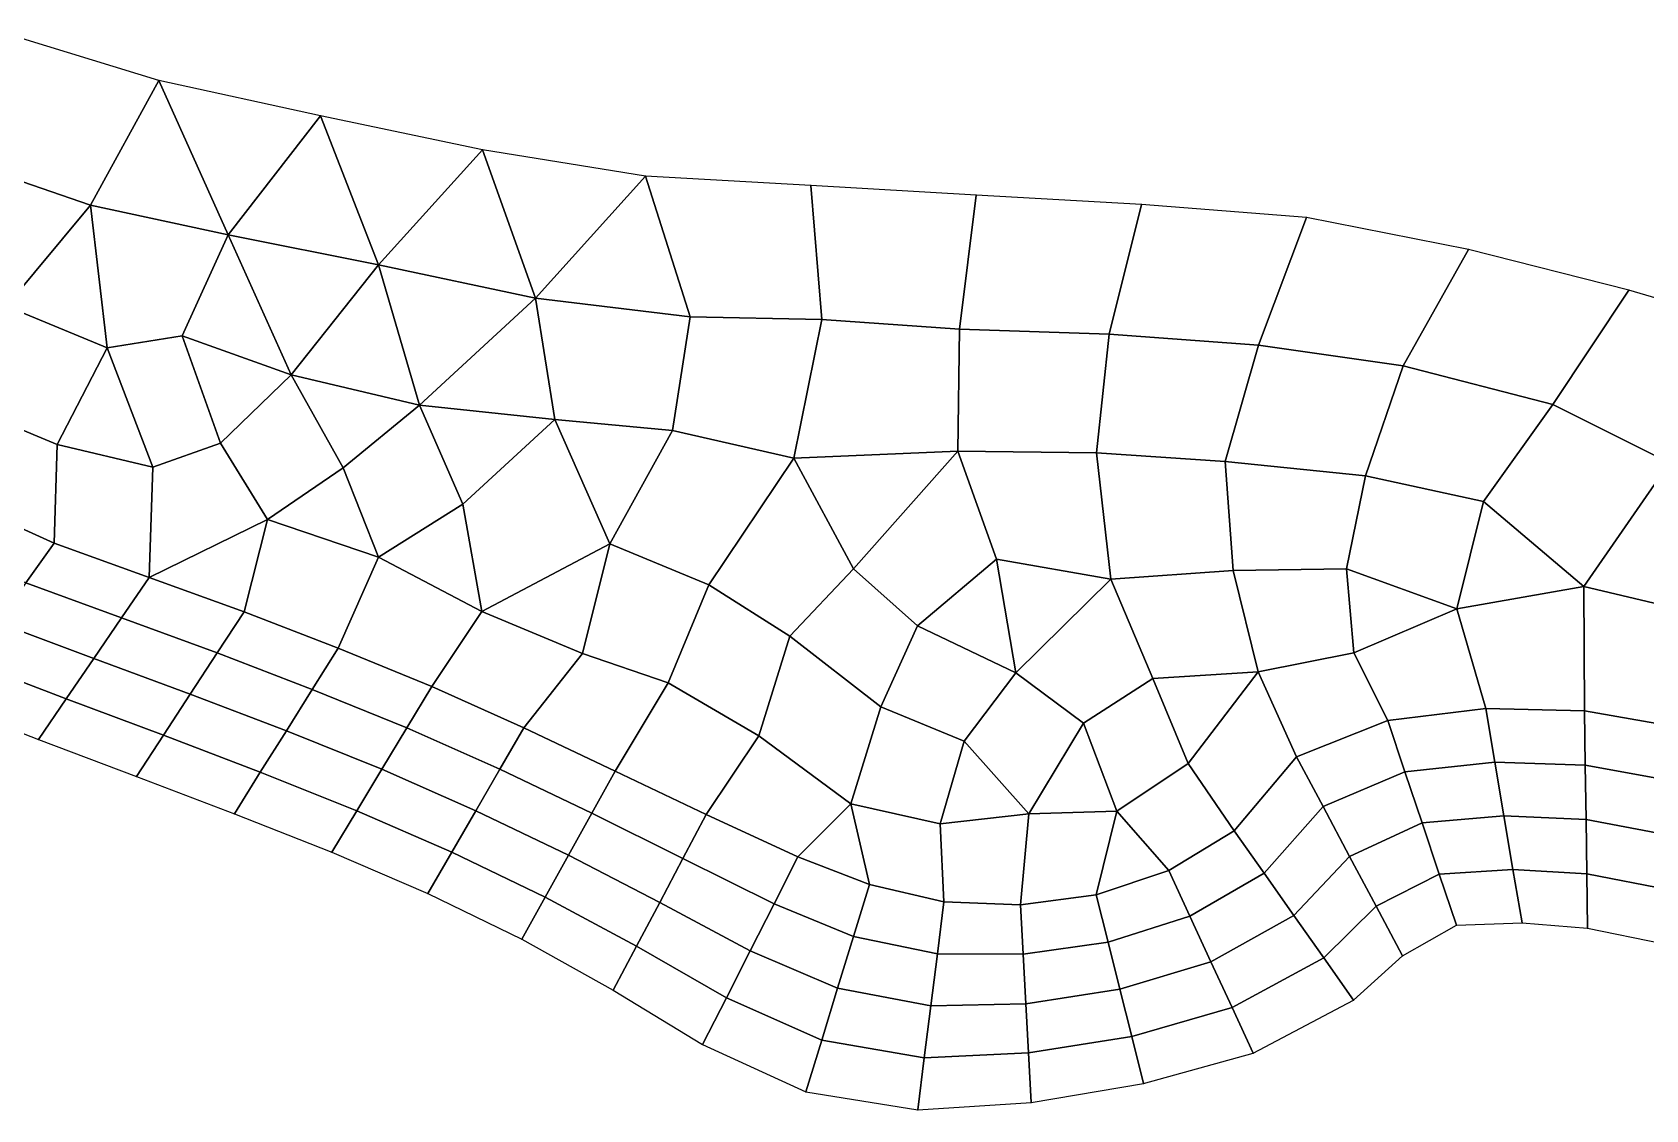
# Model space of a CAD drawing. Extents: x 391089 to 406232, y 6461839 to 6471033.
# Drawn here: x 405773.6 to 405998, y 6470357.4 to 6470507.3 of the extents above; entities that cross this region are included whole.
import ezdxf

# ---------------------------------------------------------------- set-up
doc = ezdxf.new("R2010")
doc.units = 0
for name, color, linetype in [('MESH_BOUND', 25, 'CONTINUOUS'), ('MESH_ELEMS', 18, 'CONTINUOUS'), ('MESH_NODES', 18, 'CONTINUOUS')]:
    doc.layers.add(name, color=color, linetype=linetype)

msp = doc.modelspace()

# ---------------------------------------------------------------- linework, layer by layer
at = {"layer": 'MESH_BOUND', "color": 25}
for points in [[(405791.205, 6470500.58, 5.008), (405769.293, 6470507.28, 5.465)], [(405813.691, 6470495.64, 5.961), (405791.205, 6470500.58, 5.008)], [(405836.223, 6470490.92, 5.93), (405813.691, 6470495.64, 5.961)], [(405858.919, 6470487.26, 6.563), (405836.223, 6470490.92, 5.93)], [(405881.904, 6470485.95, 6.595), (405858.919, 6470487.26, 6.563)], [(405904.888, 6470484.64, 6.351), (405881.904, 6470485.95, 6.595)], [(405927.873, 6470483.32, 6.419), (405904.888, 6470484.64, 6.351)], [(405950.825, 6470481.53, 6.682), (405927.873, 6470483.32, 6.419)], [(405973.339, 6470477.06, 6.619), (405950.825, 6470481.53, 6.682)], [(405995.659, 6470471.41, 6.475), (405973.339, 6470477.06, 6.619)], [(406017.719, 6470464.91, 5.867), (405995.659, 6470471.41, 6.475)], [(405760.948, 6470414.19, 5.067), (405774.511, 6470408.92, 5.143)], [(405774.511, 6470408.92, 5.143), (405788.125, 6470403.79, 4.776)], [(405788.125, 6470403.79, 4.776), (405801.724, 6470398.61, 4.148)], [(405801.724, 6470398.61, 4.148), (405815.26, 6470393.27, 4.168)], [(405815.26, 6470393.27, 4.168), (405828.625, 6470387.53, 5.44)], [(405828.625, 6470387.53, 5.44), (405841.701, 6470381.15, 5.386)], [(405964.17, 6470378.82, 5.241), (405971.673, 6470383.1, 5.591)], [(405971.673, 6470383.1, 5.591), (405980.795, 6470383.42, 5.748)], [(405980.795, 6470383.42, 5.748), (405989.908, 6470382.7, 5.484)], [(405989.908, 6470382.7, 5.484), (406000.34, 6470380.54, 5.011)], [(405841.701, 6470381.15, 5.386), (405854.405, 6470374.06, 5.903)], [(405957.379, 6470372.7, 5.236), (405964.17, 6470378.82, 5.241)], [(405854.405, 6470374.06, 5.903), (405866.835, 6470366.5, 5.403)], [(405943.418, 6470365.3, 3.596), (405957.379, 6470372.7, 5.236)], [(405866.835, 6470366.5, 5.403), (405881.194, 6470359.92, 4.02)], [(405928.164, 6470361.07, 3.514), (405943.418, 6470365.3, 3.596)], [(405881.194, 6470359.92, 4.02), (405896.753, 6470357.44, 3.373)], [(405912.539, 6470358.46, 3.58), (405928.164, 6470361.07, 3.514)], [(405896.753, 6470357.44, 3.373), (405912.539, 6470358.46, 3.58)]]:
    msp.add_polyline3d(points, dxfattribs=at)
at = {"layer": 'MESH_ELEMS', "color": 178}
for points in [[(405781.721, 6470483.25, 5.442), (405791.205, 6470500.58, 5.008), (405769.293, 6470507.28, 5.465), (405762.598, 6470489.84, 5.406)], [(405781.721, 6470483.25, 5.442), (405800.852, 6470479.11, 4.951), (405791.205, 6470500.58, 5.008), (405781.721, 6470483.25, 5.442)], [(405800.852, 6470479.11, 4.951), (405813.691, 6470495.64, 5.961), (405791.205, 6470500.58, 5.008), (405800.852, 6470479.11, 4.951)], [(405813.691, 6470495.64, 5.961), (405800.852, 6470479.11, 4.951), (405821.762, 6470474.95, 5.524), (405813.691, 6470495.64, 5.961)], [(405821.762, 6470474.95, 5.524), (405836.223, 6470490.92, 5.93), (405813.691, 6470495.64, 5.961), (405821.762, 6470474.95, 5.524)], [(405836.223, 6470490.92, 5.93), (405821.762, 6470474.95, 5.524), (405843.589, 6470470.32, 5.378), (405836.223, 6470490.92, 5.93)], [(405836.223, 6470490.92, 5.93), (405843.589, 6470470.32, 5.378), (405858.919, 6470487.26, 6.563), (405836.223, 6470490.92, 5.93)], [(405770.031, 6470469.21, 5.4), (405781.721, 6470483.25, 5.442), (405762.598, 6470489.84, 5.406), (405751.522, 6470471.23, 5.444)], [(405843.589, 6470470.32, 5.378), (405865.107, 6470467.72, 5.481), (405858.919, 6470487.26, 6.563), (405843.589, 6470470.32, 5.378)], [(405881.904, 6470485.95, 6.595), (405858.919, 6470487.26, 6.563), (405865.107, 6470467.72, 5.481), (405883.403, 6470467.32, 5.276)], [(405904.888, 6470484.64, 6.351), (405881.904, 6470485.95, 6.595), (405883.403, 6470467.32, 5.276), (405902.567, 6470465.98, 5.557)], [(405923.381, 6470465.3, 5.528), (405927.873, 6470483.32, 6.419), (405904.888, 6470484.64, 6.351), (405902.567, 6470465.98, 5.557)], [(405944.155, 6470463.77, 5.378), (405950.825, 6470481.53, 6.682), (405927.873, 6470483.32, 6.419), (405923.381, 6470465.3, 5.528)], [(405781.721, 6470483.25, 5.442), (405770.031, 6470469.21, 5.4), (405784.057, 6470463.41, 5.379), (405781.721, 6470483.25, 5.442)], [(405794.488, 6470465.07, 5.283), (405800.852, 6470479.11, 4.951), (405781.721, 6470483.25, 5.442), (405784.057, 6470463.41, 5.379)], [(405964.285, 6470460.91, 5.51), (405973.339, 6470477.06, 6.619), (405950.825, 6470481.53, 6.682), (405944.155, 6470463.77, 5.378)], [(405800.852, 6470479.11, 4.951), (405794.488, 6470465.07, 5.283), (405809.64, 6470459.65, 4.986), (405800.852, 6470479.11, 4.951)], [(405809.64, 6470459.65, 4.986), (405821.762, 6470474.95, 5.524), (405800.852, 6470479.11, 4.951), (405809.64, 6470459.65, 4.986)], [(405973.339, 6470477.06, 6.619), (405964.285, 6470460.91, 5.51), (405985.097, 6470455.51, 5.692), (405995.659, 6470471.41, 6.475)], [(405821.762, 6470474.95, 5.524), (405809.64, 6470459.65, 4.986), (405827.496, 6470455.42, 4.974), (405821.762, 6470474.95, 5.524)], [(405843.589, 6470470.32, 5.378), (405821.762, 6470474.95, 5.524), (405827.496, 6470455.42, 4.974), (405843.589, 6470470.32, 5.378)], [(405846.3, 6470453.42, 5.225), (405843.589, 6470470.32, 5.378), (405827.496, 6470455.42, 4.974), (405846.3, 6470453.42, 5.225)], [(405865.107, 6470467.72, 5.481), (405843.589, 6470470.32, 5.378), (405846.3, 6470453.42, 5.225), (405862.671, 6470451.89, 5.574)], [(406001.301, 6470447.39, 5.853), (406017.719, 6470464.91, 5.867), (405995.659, 6470471.41, 6.475), (405985.097, 6470455.51, 5.692)], [(405777.106, 6470449.93, 5.479), (405784.057, 6470463.41, 5.379), (405770.031, 6470469.21, 5.4), (405763.596, 6470455.57, 5.577)], [(405883.403, 6470467.32, 5.276), (405865.107, 6470467.72, 5.481), (405862.671, 6470451.89, 5.574), (405879.524, 6470448.06, 5.613)], [(405902.354, 6470449.04, 5.562), (405902.567, 6470465.98, 5.557), (405883.403, 6470467.32, 5.276), (405879.524, 6470448.06, 5.613)], [(405921.603, 6470448.81, 5.226), (405923.381, 6470465.3, 5.528), (405902.567, 6470465.98, 5.557), (405902.354, 6470449.04, 5.562)], [(405784.057, 6470463.41, 5.379), (405777.106, 6470449.93, 5.479), (405790.39, 6470446.79, 5.477), (405784.057, 6470463.41, 5.379)], [(405794.488, 6470465.07, 5.283), (405784.057, 6470463.41, 5.379), (405790.39, 6470446.79, 5.477), (405799.794, 6470450.16, 5.245)], [(405794.488, 6470465.07, 5.283), (405799.794, 6470450.16, 5.245), (405809.64, 6470459.65, 4.986), (405794.488, 6470465.07, 5.283)], [(405939.516, 6470447.6, 5.414), (405944.155, 6470463.77, 5.378), (405923.381, 6470465.3, 5.528), (405921.603, 6470448.81, 5.226)], [(405959.013, 6470445.59, 5.643), (405964.285, 6470460.91, 5.51), (405944.155, 6470463.77, 5.378), (405939.516, 6470447.6, 5.414)], [(405975.44, 6470442.04, 5.081), (405985.097, 6470455.51, 5.692), (405964.285, 6470460.91, 5.51), (405959.013, 6470445.59, 5.643)], [(405816.853, 6470446.72, 5.225), (405809.64, 6470459.65, 4.986), (405799.794, 6470450.16, 5.245), (405806.352, 6470439.51, 5.021)], [(405816.853, 6470446.72, 5.225), (405827.496, 6470455.42, 4.974), (405809.64, 6470459.65, 4.986), (405816.853, 6470446.72, 5.225)], [(405777.106, 6470449.93, 5.479), (405763.596, 6470455.57, 5.577), (405763.875, 6470442.02, 5.726), (405776.665, 6470436.25, 5.562)], [(405833.479, 6470441.65, 5.359), (405827.496, 6470455.42, 4.974), (405816.853, 6470446.72, 5.225), (405821.782, 6470434.29, 5.155)], [(405827.496, 6470455.42, 4.974), (405833.479, 6470441.65, 5.359), (405846.3, 6470453.42, 5.225), (405827.496, 6470455.42, 4.974)], [(405989.403, 6470430.21, 4.877), (406001.301, 6470447.39, 5.853), (405985.097, 6470455.51, 5.692), (405975.44, 6470442.04, 5.081)], [(405833.479, 6470441.65, 5.359), (405836.132, 6470426.72, 5.501), (405853.942, 6470436.15, 5.273), (405846.3, 6470453.42, 5.225)], [(405846.3, 6470453.42, 5.225), (405853.942, 6470436.15, 5.273), (405862.671, 6470451.89, 5.574), (405846.3, 6470453.42, 5.225)], [(405862.671, 6470451.89, 5.574), (405853.942, 6470436.15, 5.273), (405867.73, 6470430.44, 5.507), (405879.524, 6470448.06, 5.613)], [(405790.39, 6470446.79, 5.477), (405777.106, 6470449.93, 5.479), (405776.665, 6470436.25, 5.562), (405789.871, 6470431.47, 5.554)], [(405806.352, 6470439.51, 5.021), (405799.794, 6470450.16, 5.245), (405790.39, 6470446.79, 5.477), (405789.871, 6470431.47, 5.554)], [(405887.828, 6470432.67, 5.58), (405879.524, 6470448.06, 5.613), (405867.73, 6470430.44, 5.507), (405878.969, 6470423.29, 5.771)], [(405879.524, 6470448.06, 5.613), (405887.828, 6470432.67, 5.58), (405902.354, 6470449.04, 5.562), (405879.524, 6470448.06, 5.613)], [(405907.697, 6470434.02, 5.458), (405902.354, 6470449.04, 5.562), (405887.828, 6470432.67, 5.58), (405896.741, 6470424.74, 5.771)], [(405907.697, 6470434.02, 5.458), (405923.604, 6470431.24, 5.525), (405921.603, 6470448.81, 5.226), (405902.354, 6470449.04, 5.562)], [(405939.516, 6470447.6, 5.414), (405921.603, 6470448.81, 5.226), (405923.604, 6470431.24, 5.525), (405940.626, 6470432.44, 5.833)], [(405959.013, 6470445.59, 5.643), (405939.516, 6470447.6, 5.414), (405940.626, 6470432.44, 5.833), (405956.395, 6470432.66, 5.736)], [(406001.301, 6470447.39, 5.853), (405989.403, 6470430.21, 4.877), (406007.026, 6470426.01, 5.918), (406001.301, 6470447.39, 5.853)], [(405821.782, 6470434.29, 5.155), (405816.853, 6470446.72, 5.225), (405806.352, 6470439.51, 5.021), (405821.782, 6470434.29, 5.155)], [(405975.44, 6470442.04, 5.081), (405959.013, 6470445.59, 5.643), (405956.395, 6470432.66, 5.736), (405971.736, 6470427.11, 5.988)], [(405763.875, 6470442.02, 5.726), (405759.789, 6470436.47, 5.763), (405772.736, 6470430.73, 5.694), (405776.665, 6470436.25, 5.562)], [(405821.782, 6470434.29, 5.155), (405836.132, 6470426.72, 5.501), (405833.479, 6470441.65, 5.359), (405821.782, 6470434.29, 5.155)], [(405975.44, 6470442.04, 5.081), (405971.736, 6470427.11, 5.988), (405989.403, 6470430.21, 4.877), (405975.44, 6470442.04, 5.081)], [(405789.871, 6470431.47, 5.554), (405803.078, 6470426.69, 5.412), (405806.352, 6470439.51, 5.021), (405789.871, 6470431.47, 5.554)], [(405816.186, 6470421.65, 5.658), (405821.782, 6470434.29, 5.155), (405806.352, 6470439.51, 5.021), (405803.078, 6470426.69, 5.412)], [(405776.665, 6470436.25, 5.562), (405772.736, 6470430.73, 5.694), (405786.031, 6470425.83, 5.93), (405789.871, 6470431.47, 5.554)], [(405821.782, 6470434.29, 5.155), (405816.186, 6470421.65, 5.658), (405829.166, 6470416.29, 5.886), (405836.132, 6470426.72, 5.501)], [(405836.132, 6470426.72, 5.501), (405850.125, 6470420.9, 5.933), (405853.942, 6470436.15, 5.273), (405836.132, 6470426.72, 5.501)], [(405867.73, 6470430.44, 5.507), (405853.942, 6470436.15, 5.273), (405850.125, 6470420.9, 5.933), (405862.051, 6470416.82, 6.015)], [(405896.741, 6470424.74, 5.771), (405910.407, 6470418.21, 5.991), (405907.697, 6470434.02, 5.458), (405896.741, 6470424.74, 5.771)], [(405907.697, 6470434.02, 5.458), (405910.407, 6470418.21, 5.991), (405923.604, 6470431.24, 5.525), (405907.697, 6470434.02, 5.458)], [(405878.969, 6470423.29, 5.771), (405891.607, 6470413.47, 6.286), (405896.741, 6470424.74, 5.771), (405887.828, 6470432.67, 5.58)], [(405940.626, 6470432.44, 5.833), (405923.604, 6470431.24, 5.525), (405929.472, 6470417.42, 5.945), (405944.125, 6470418.33, 5.803)], [(405957.427, 6470420.98, 5.736), (405956.395, 6470432.66, 5.736), (405940.626, 6470432.44, 5.833), (405944.125, 6470418.33, 5.803)], [(405971.736, 6470427.11, 5.988), (405956.395, 6470432.66, 5.736), (405957.427, 6470420.98, 5.736), (405971.736, 6470427.11, 5.988)], [(405772.736, 6470430.73, 5.694), (405768.806, 6470425.22, 4.878), (405782.191, 6470420.19, 4.724), (405786.031, 6470425.83, 5.93)], [(405789.871, 6470431.47, 5.554), (405786.031, 6470425.83, 5.93), (405799.34, 6470420.96, 5.753), (405803.078, 6470426.69, 5.412)], [(405878.969, 6470423.29, 5.771), (405867.73, 6470430.44, 5.507), (405862.051, 6470416.82, 6.015), (405874.659, 6470409.44, 6.334)], [(405910.407, 6470418.21, 5.991), (405919.817, 6470411.18, 6.126), (405929.472, 6470417.42, 5.945), (405923.604, 6470431.24, 5.525)], [(405989.48, 6470412.93, 5.776), (405989.403, 6470430.21, 4.877), (405971.736, 6470427.11, 5.988), (405975.741, 6470413.23, 6.064)], [(406007.026, 6470426.01, 5.918), (405989.403, 6470430.21, 4.877), (405989.48, 6470412.93, 5.776), (406004.036, 6470410.37, 5.577)], [(405768.806, 6470425.22, 4.878), (405764.877, 6470419.71, 2.225), (405778.351, 6470414.56, 2.93), (405782.191, 6470420.19, 4.724)], [(405786.031, 6470425.83, 5.93), (405782.191, 6470420.19, 4.724), (405795.601, 6470415.24, 5.328), (405799.34, 6470420.96, 5.753)], [(405803.078, 6470426.69, 5.412), (405799.34, 6470420.96, 5.753), (405812.57, 6470415.89, 5.559), (405816.186, 6470421.65, 5.658)], [(405841.975, 6470410.53, 6.043), (405850.125, 6470420.9, 5.933), (405836.132, 6470426.72, 5.501), (405829.166, 6470416.29, 5.886)], [(405971.736, 6470427.11, 5.988), (405957.427, 6470420.98, 5.736), (405962.139, 6470411.55, 5.369), (405975.741, 6470413.23, 6.064)], [(405891.607, 6470413.47, 6.286), (405878.969, 6470423.29, 5.771), (405874.659, 6470409.44, 6.334), (405887.48, 6470400, 5.884)], [(405903.236, 6470408.7, 6.128), (405910.407, 6470418.21, 5.991), (405896.741, 6470424.74, 5.771), (405891.607, 6470413.47, 6.286)], [(405799.34, 6470420.96, 5.753), (405795.601, 6470415.24, 5.328), (405808.955, 6470410.13, 4.642), (405812.57, 6470415.89, 5.559)], [(405816.186, 6470421.65, 5.658), (405812.57, 6470415.89, 5.559), (405825.69, 6470410.54, 5.867), (405829.166, 6470416.29, 5.886)], [(405854.671, 6470404.53, 6.337), (405862.051, 6470416.82, 6.015), (405850.125, 6470420.9, 5.933), (405841.975, 6470410.53, 6.043)], [(405962.139, 6470411.55, 5.369), (405957.427, 6470420.98, 5.736), (405944.125, 6470418.33, 5.803), (405949.45, 6470406.53, 6.245)], [(405764.877, 6470419.71, 2.225), (405760.948, 6470414.19, 5.067), (405774.511, 6470408.92, 5.143), (405778.351, 6470414.56, 2.93)], [(405782.191, 6470420.19, 4.724), (405778.351, 6470414.56, 2.93), (405791.863, 6470409.51, 3.015), (405795.601, 6470415.24, 5.328)], [(405944.125, 6470418.33, 5.803), (405929.472, 6470417.42, 5.945), (405934.37, 6470405.59, 6.42), (405944.125, 6470418.33, 5.803)], [(405934.37, 6470405.59, 6.42), (405940.768, 6470396.21, 6.319), (405949.45, 6470406.53, 6.245), (405944.125, 6470418.33, 5.803)], [(405829.166, 6470416.29, 5.886), (405825.69, 6470410.54, 5.867), (405838.637, 6470404.78, 5.981), (405841.975, 6470410.53, 6.043)], [(405867.349, 6470398.49, 5.826), (405874.659, 6470409.44, 6.334), (405862.051, 6470416.82, 6.015), (405854.671, 6470404.53, 6.337)], [(405903.236, 6470408.7, 6.128), (405912.189, 6470398.61, 5.92), (405919.817, 6470411.18, 6.126), (405910.407, 6470418.21, 5.991)], [(405919.817, 6470411.18, 6.126), (405924.45, 6470398.98, 6.233), (405934.37, 6470405.59, 6.42), (405929.472, 6470417.42, 5.945)], [(405778.351, 6470414.56, 2.93), (405774.511, 6470408.92, 5.143), (405788.125, 6470403.79, 4.776), (405791.863, 6470409.51, 3.015)], [(405795.601, 6470415.24, 5.328), (405791.863, 6470409.51, 3.015), (405805.339, 6470404.37, 2.942), (405808.955, 6470410.13, 4.642)], [(405812.57, 6470415.89, 5.559), (405808.955, 6470410.13, 4.642), (405822.213, 6470404.78, 4.281), (405825.69, 6470410.54, 5.867)], [(405903.236, 6470408.7, 6.128), (405891.607, 6470413.47, 6.286), (405887.48, 6470400, 5.884), (405899.894, 6470397.19, 5.711)], [(405962.139, 6470411.55, 5.369), (405949.45, 6470406.53, 6.245), (405953.13, 6470399.6, 5.394), (405964.522, 6470404.44, 6.208)], [(405975.741, 6470413.23, 6.064), (405962.139, 6470411.55, 5.369), (405964.522, 6470404.44, 6.208), (405977.005, 6470405.78, 6.219)], [(405989.48, 6470412.93, 5.776), (405975.741, 6470413.23, 6.064), (405977.005, 6470405.78, 6.219), (405989.587, 6470405.38, 5.807)], [(405989.48, 6470412.93, 5.776), (405989.587, 6470405.38, 5.807), (406003.112, 6470402.91, 5.802), (406004.036, 6470410.37, 5.577)], [(405791.863, 6470409.51, 3.015), (405788.125, 6470403.79, 4.776), (405801.724, 6470398.61, 4.148), (405805.339, 6470404.37, 2.942)], [(405808.955, 6470410.13, 4.642), (405805.339, 6470404.37, 2.942), (405818.737, 6470399.03, 3.129), (405822.213, 6470404.78, 4.281)], [(405825.69, 6470410.54, 5.867), (405822.213, 6470404.78, 4.281), (405835.3, 6470399.03, 4.124), (405838.637, 6470404.78, 5.981)], [(405841.975, 6470410.53, 6.043), (405838.637, 6470404.78, 5.981), (405851.428, 6470398.68, 6.152), (405854.671, 6470404.53, 6.337)], [(405880.105, 6470392.61, 6.083), (405887.48, 6470400, 5.884), (405874.659, 6470409.44, 6.334), (405867.349, 6470398.49, 5.826)], [(405924.45, 6470398.98, 6.233), (405919.817, 6470411.18, 6.126), (405912.189, 6470398.61, 5.92), (405924.45, 6470398.98, 6.233)], [(405899.894, 6470397.19, 5.711), (405912.189, 6470398.61, 5.92), (405903.236, 6470408.7, 6.128), (405899.894, 6470397.19, 5.711)], [(405822.213, 6470404.78, 4.281), (405818.737, 6470399.03, 3.129), (405831.962, 6470393.28, 2.868), (405835.3, 6470399.03, 4.124)], [(405838.637, 6470404.78, 5.981), (405835.3, 6470399.03, 4.124), (405848.186, 6470392.84, 4.537), (405851.428, 6470398.68, 6.152)], [(405931.658, 6470390.71, 5.997), (405940.768, 6470396.21, 6.319), (405934.37, 6470405.59, 6.42), (405924.45, 6470398.98, 6.233)], [(405949.45, 6470406.53, 6.245), (405940.768, 6470396.21, 6.319), (405944.921, 6470390.33, 6.071), (405953.13, 6470399.6, 5.394)], [(405977.005, 6470405.78, 6.219), (405964.522, 6470404.44, 6.208), (405966.906, 6470397.32, 3.863), (405978.268, 6470398.33, 4.609)], [(405989.587, 6470405.38, 5.807), (405977.005, 6470405.78, 6.219), (405978.268, 6470398.33, 4.609), (405989.694, 6470397.82, 3.731)], [(405989.587, 6470405.38, 5.807), (405989.694, 6470397.82, 3.731), (406002.188, 6470395.45, 3.869), (406003.112, 6470402.91, 5.802)], [(405805.339, 6470404.37, 2.942), (405801.724, 6470398.61, 4.148), (405815.26, 6470393.27, 4.168), (405818.737, 6470399.03, 3.129)], [(405854.671, 6470404.53, 6.337), (405851.428, 6470398.68, 6.152), (405864.113, 6470392.38, 5.846), (405867.349, 6470398.49, 5.826)], [(405964.522, 6470404.44, 6.208), (405953.13, 6470399.6, 5.394), (405956.81, 6470392.67, 2.537), (405966.906, 6470397.32, 3.863)], [(405818.737, 6470399.03, 3.129), (405815.26, 6470393.27, 4.168), (405828.625, 6470387.53, 5.44), (405831.962, 6470393.28, 2.868)], [(405835.3, 6470399.03, 4.124), (405831.962, 6470393.28, 2.868), (405844.944, 6470386.99, 2.664), (405848.186, 6470392.84, 4.537)], [(405851.428, 6470398.68, 6.152), (405848.186, 6470392.84, 4.537), (405860.877, 6470386.27, 4.549), (405864.113, 6470392.38, 5.846)], [(405867.349, 6470398.49, 5.826), (405864.113, 6470392.38, 5.846), (405876.787, 6470386.08, 6.026), (405880.105, 6470392.61, 6.083)], [(405880.105, 6470392.61, 6.083), (405890.044, 6470388.76, 5.946), (405887.48, 6470400, 5.884), (405880.105, 6470392.61, 6.083)], [(405890.044, 6470388.76, 5.946), (405900.398, 6470386.34, 5.959), (405899.894, 6470397.19, 5.711), (405887.48, 6470400, 5.884)], [(405899.894, 6470397.19, 5.711), (405900.398, 6470386.34, 5.959), (405911.031, 6470385.93, 6.216), (405912.189, 6470398.61, 5.92)], [(405921.576, 6470387.32, 5.908), (405924.45, 6470398.98, 6.233), (405912.189, 6470398.61, 5.92), (405911.031, 6470385.93, 6.216)], [(405924.45, 6470398.98, 6.233), (405921.576, 6470387.32, 5.908), (405931.658, 6470390.71, 5.997), (405924.45, 6470398.98, 6.233)], [(405953.13, 6470399.6, 5.394), (405944.921, 6470390.33, 6.071), (405949.073, 6470384.45, 2.847), (405956.81, 6470392.67, 2.537)], [(405978.268, 6470398.33, 4.609), (405966.906, 6470397.32, 3.863), (405969.289, 6470390.21, 3.386), (405979.532, 6470390.87, 3.78)], [(405989.694, 6470397.82, 3.731), (405978.268, 6470398.33, 4.609), (405979.532, 6470390.87, 3.78), (405989.801, 6470390.26, 4.246)], [(405931.658, 6470390.71, 5.997), (405934.598, 6470384.35, 6.138), (405944.921, 6470390.33, 6.071), (405940.768, 6470396.21, 6.319)], [(405966.906, 6470397.32, 3.863), (405956.81, 6470392.67, 2.537), (405960.49, 6470385.75, 3.96), (405969.289, 6470390.21, 3.386)], [(405989.694, 6470397.82, 3.731), (405989.801, 6470390.26, 4.246), (406001.264, 6470388, 3.519), (406002.188, 6470395.45, 3.869)], [(405831.962, 6470393.28, 2.868), (405828.625, 6470387.53, 5.44), (405841.701, 6470381.15, 5.386), (405844.944, 6470386.99, 2.664)], [(405848.186, 6470392.84, 4.537), (405844.944, 6470386.99, 2.664), (405857.641, 6470380.17, 2.349), (405860.877, 6470386.27, 4.549)], [(405864.113, 6470392.38, 5.846), (405860.877, 6470386.27, 4.549), (405873.47, 6470379.55, 5.245), (405876.787, 6470386.08, 6.026)], [(405880.105, 6470392.61, 6.083), (405876.787, 6470386.08, 6.026), (405887.832, 6470381.55, 6.112), (405890.044, 6470388.76, 5.946)], [(405956.81, 6470392.67, 2.537), (405949.073, 6470384.45, 2.847), (405953.226, 6470378.58, 3.475), (405960.49, 6470385.75, 3.96)], [(405921.576, 6470387.32, 5.908), (405923.223, 6470380.76, 6.298), (405934.598, 6470384.35, 6.138), (405931.658, 6470390.71, 5.997)], [(405934.598, 6470384.35, 6.138), (405937.538, 6470378, 4.825), (405949.073, 6470384.45, 2.847), (405944.921, 6470390.33, 6.071)], [(405969.289, 6470390.21, 3.386), (405960.49, 6470385.75, 3.96), (405964.17, 6470378.82, 5.241), (405971.673, 6470383.1, 5.591)], [(405979.532, 6470390.87, 3.78), (405969.289, 6470390.21, 3.386), (405971.673, 6470383.1, 5.591), (405980.795, 6470383.42, 5.748)], [(405989.801, 6470390.26, 4.246), (405979.532, 6470390.87, 3.78), (405980.795, 6470383.42, 5.748), (405989.908, 6470382.7, 5.484)], [(405989.801, 6470390.26, 4.246), (405989.908, 6470382.7, 5.484), (406000.34, 6470380.54, 5.011), (406001.264, 6470388, 3.519)], [(405844.944, 6470386.99, 2.664), (405841.701, 6470381.15, 5.386), (405854.405, 6470374.06, 5.903), (405857.641, 6470380.17, 2.349)], [(405890.044, 6470388.76, 5.946), (405887.832, 6470381.55, 6.112), (405899.487, 6470379.11, 6.079), (405900.398, 6470386.34, 5.959)], [(405911.031, 6470385.93, 6.216), (405911.408, 6470379.06, 6.364), (405923.223, 6470380.76, 6.298), (405921.576, 6470387.32, 5.908)], [(405860.877, 6470386.27, 4.549), (405857.641, 6470380.17, 2.349), (405870.152, 6470373.02, 3.139), (405873.47, 6470379.55, 5.245)], [(405876.787, 6470386.08, 6.026), (405873.47, 6470379.55, 5.245), (405885.619, 6470374.34, 4.783), (405887.832, 6470381.55, 6.112)], [(405900.398, 6470386.34, 5.959), (405899.487, 6470379.11, 6.079), (405911.408, 6470379.06, 6.364), (405911.031, 6470385.93, 6.216)], [(405960.49, 6470385.75, 3.96), (405953.226, 6470378.58, 3.475), (405957.379, 6470372.7, 5.236), (405964.17, 6470378.82, 5.241)], [(405923.223, 6470380.76, 6.298), (405924.87, 6470374.2, 5.356), (405937.538, 6470378, 4.825), (405934.598, 6470384.35, 6.138)], [(405937.538, 6470378, 4.825), (405940.478, 6470371.65, 2.806), (405953.226, 6470378.58, 3.475), (405949.073, 6470384.45, 2.847)], [(405857.641, 6470380.17, 2.349), (405854.405, 6470374.06, 5.903), (405866.835, 6470366.5, 5.403), (405870.152, 6470373.02, 3.139)], [(405887.832, 6470381.55, 6.112), (405885.619, 6470374.34, 4.783), (405898.576, 6470371.89, 5.402), (405899.487, 6470379.11, 6.079)], [(405911.408, 6470379.06, 6.364), (405911.785, 6470372.19, 5.748), (405924.87, 6470374.2, 5.356), (405923.223, 6470380.76, 6.298)], [(405873.47, 6470379.55, 5.245), (405870.152, 6470373.02, 3.139), (405883.406, 6470367.13, 3.866), (405885.619, 6470374.34, 4.783)], [(405899.487, 6470379.11, 6.079), (405898.576, 6470371.89, 5.402), (405911.785, 6470372.19, 5.748), (405911.408, 6470379.06, 6.364)], [(405924.87, 6470374.2, 5.356), (405926.517, 6470367.64, 3.706), (405940.478, 6470371.65, 2.806), (405937.538, 6470378, 4.825)], [(405940.478, 6470371.65, 2.806), (405943.418, 6470365.3, 3.596), (405957.379, 6470372.7, 5.236), (405953.226, 6470378.58, 3.475)], [(405885.619, 6470374.34, 4.783), (405883.406, 6470367.13, 3.866), (405897.665, 6470364.66, 3.743), (405898.576, 6470371.89, 5.402)], [(405911.785, 6470372.19, 5.748), (405912.162, 6470365.33, 3.518), (405926.517, 6470367.64, 3.706), (405924.87, 6470374.2, 5.356)], [(405870.152, 6470373.02, 3.139), (405866.835, 6470366.5, 5.403), (405881.194, 6470359.92, 4.02), (405883.406, 6470367.13, 3.866)], [(405898.576, 6470371.89, 5.402), (405897.665, 6470364.66, 3.743), (405912.162, 6470365.33, 3.518), (405911.785, 6470372.19, 5.748)], [(405926.517, 6470367.64, 3.706), (405928.164, 6470361.07, 3.514), (405943.418, 6470365.3, 3.596), (405940.478, 6470371.65, 2.806)], [(405883.406, 6470367.13, 3.866), (405881.194, 6470359.92, 4.02), (405896.753, 6470357.44, 3.373), (405897.665, 6470364.66, 3.743)], [(405912.162, 6470365.33, 3.518), (405912.539, 6470358.46, 3.58), (405928.164, 6470361.07, 3.514), (405926.517, 6470367.64, 3.706)], [(405897.665, 6470364.66, 3.743), (405896.753, 6470357.44, 3.373), (405912.539, 6470358.46, 3.58), (405912.162, 6470365.33, 3.518)]]:
    msp.add_3dface(points, dxfattribs=at)
at = {"layer": 'MESH_NODES', "color": 18}
for p in [(405791.205, 6470500.58, 5.008), (405813.691, 6470495.64, 5.961), (405836.223, 6470490.92, 5.93), (405858.919, 6470487.26, 6.563), (405881.904, 6470485.95, 6.595), (405904.888, 6470484.64, 6.351), (405927.873, 6470483.32, 6.419), (405781.721, 6470483.25, 5.442), (405950.825, 6470481.53, 6.682), (405800.852, 6470479.11, 4.951), (405973.339, 6470477.06, 6.619), (405821.762, 6470474.95, 5.524), (405843.589, 6470470.32, 5.378), (405995.659, 6470471.41, 6.475), (405865.107, 6470467.72, 5.481), (405883.403, 6470467.32, 5.276), (405902.567, 6470465.98, 5.557), (405784.057, 6470463.41, 5.379), (405794.488, 6470465.07, 5.283), (405923.381, 6470465.3, 5.528), (405944.155, 6470463.77, 5.378), (405964.285, 6470460.91, 5.51), (405809.64, 6470459.65, 4.986), (405827.496, 6470455.42, 4.974), (405985.097, 6470455.51, 5.692), (405846.3, 6470453.42, 5.225), (405862.671, 6470451.89, 5.574), (405777.106, 6470449.93, 5.479), (405799.794, 6470450.16, 5.245), (405879.524, 6470448.06, 5.613), (405902.354, 6470449.04, 5.562), (405921.603, 6470448.81, 5.226), (405939.516, 6470447.6, 5.414), (405790.39, 6470446.79, 5.477), (405816.853, 6470446.72, 5.225), (405959.013, 6470445.59, 5.643), (405833.479, 6470441.65, 5.359), (405975.44, 6470442.04, 5.081), (405806.352, 6470439.51, 5.021), (405776.665, 6470436.25, 5.562), (405821.782, 6470434.29, 5.155), (405853.942, 6470436.15, 5.273), (405907.697, 6470434.02, 5.458), (405887.828, 6470432.67, 5.58), (405940.626, 6470432.44, 5.833), (405956.395, 6470432.66, 5.736), (405789.871, 6470431.47, 5.554), (405867.73, 6470430.44, 5.507), (405923.604, 6470431.24, 5.525), (405989.403, 6470430.21, 4.877), (405786.031, 6470425.83, 5.93), (405803.078, 6470426.69, 5.412), (405836.132, 6470426.72, 5.501), (405971.736, 6470427.11, 5.988), (405878.969, 6470423.29, 5.771), (405896.741, 6470424.74, 5.771), (405799.34, 6470420.96, 5.753), (405816.186, 6470421.65, 5.658), (405850.125, 6470420.9, 5.933), (405957.427, 6470420.98, 5.736), (405782.191, 6470420.19, 4.724), (405944.125, 6470418.33, 5.803), (405829.166, 6470416.29, 5.886), (405862.051, 6470416.82, 6.015), (405910.407, 6470418.21, 5.991), (405929.472, 6470417.42, 5.945), (405778.351, 6470414.56, 2.93), (405795.601, 6470415.24, 5.328), (405812.57, 6470415.89, 5.559), (405891.607, 6470413.47, 6.286), (405962.139, 6470411.55, 5.369), (405975.741, 6470413.23, 6.064), (405989.48, 6470412.93, 5.776), (405791.863, 6470409.51, 3.015), (405808.955, 6470410.13, 4.642), (405825.69, 6470410.54, 5.867), (405841.975, 6470410.53, 6.043), (405874.659, 6470409.44, 6.334), (405919.817, 6470411.18, 6.126), (405774.511, 6470408.92, 5.143), (405903.236, 6470408.7, 6.128), (405822.213, 6470404.78, 4.281), (405838.637, 6470404.78, 5.981), (405934.37, 6470405.59, 6.42), (405949.45, 6470406.53, 6.245), (405977.005, 6470405.78, 6.219), (405989.587, 6470405.38, 5.807), (405788.125, 6470403.79, 4.776), (405805.339, 6470404.37, 2.942), (405854.671, 6470404.53, 6.337), (405964.522, 6470404.44, 6.208), (405801.724, 6470398.61, 4.148), (405818.737, 6470399.03, 3.129), (405835.3, 6470399.03, 4.124), (405851.428, 6470398.68, 6.152), (405867.349, 6470398.49, 5.826), (405887.48, 6470400, 5.884), (405912.189, 6470398.61, 5.92), (405924.45, 6470398.98, 6.233), (405953.13, 6470399.6, 5.394), (405978.268, 6470398.33, 4.609), (405899.894, 6470397.19, 5.711), (405940.768, 6470396.21, 6.319), (405966.906, 6470397.32, 3.863), (405989.694, 6470397.82, 3.731), (405815.26, 6470393.27, 4.168), (405831.962, 6470393.28, 2.868), (405848.186, 6470392.84, 4.537), (405864.113, 6470392.38, 5.846), (405880.105, 6470392.61, 6.083), (405956.81, 6470392.67, 2.537), (405931.658, 6470390.71, 5.997), (405944.921, 6470390.33, 6.071), (405969.289, 6470390.21, 3.386), (405979.532, 6470390.87, 3.78), (405989.801, 6470390.26, 4.246), (405828.625, 6470387.53, 5.44), (405844.944, 6470386.99, 2.664), (405890.044, 6470388.76, 5.946), (405921.576, 6470387.32, 5.908), (405860.877, 6470386.27, 4.549), (405876.787, 6470386.08, 6.026), (405900.398, 6470386.34, 5.959), (405911.031, 6470385.93, 6.216), (405960.49, 6470385.75, 3.96), (405934.598, 6470384.35, 6.138), (405949.073, 6470384.45, 2.847), (405971.673, 6470383.1, 5.591), (405980.795, 6470383.42, 5.748), (405989.908, 6470382.7, 5.484), (405841.701, 6470381.15, 5.386), (405857.641, 6470380.17, 2.349), (405887.832, 6470381.55, 6.112), (405923.223, 6470380.76, 6.298), (405873.47, 6470379.55, 5.245), (405899.487, 6470379.11, 6.079), (405911.408, 6470379.06, 6.364), (405937.538, 6470378, 4.825), (405953.226, 6470378.58, 3.475), (405964.17, 6470378.82, 5.241), (405854.405, 6470374.06, 5.903), (405885.619, 6470374.34, 4.783), (405924.87, 6470374.2, 5.356), (405870.152, 6470373.02, 3.139), (405898.576, 6470371.89, 5.402), (405911.785, 6470372.19, 5.748), (405940.478, 6470371.65, 2.806), (405957.379, 6470372.7, 5.236), (405883.406, 6470367.13, 3.866), (405926.517, 6470367.64, 3.706), (405866.835, 6470366.5, 5.403), (405897.665, 6470364.66, 3.743), (405912.162, 6470365.33, 3.518), (405943.418, 6470365.3, 3.596), (405881.194, 6470359.92, 4.02), (405928.164, 6470361.07, 3.514), (405912.539, 6470358.46, 3.58), (405896.753, 6470357.44, 3.373)]:
    msp.add_point(p, dxfattribs=at)

doc.saveas('drawing.dxf')
